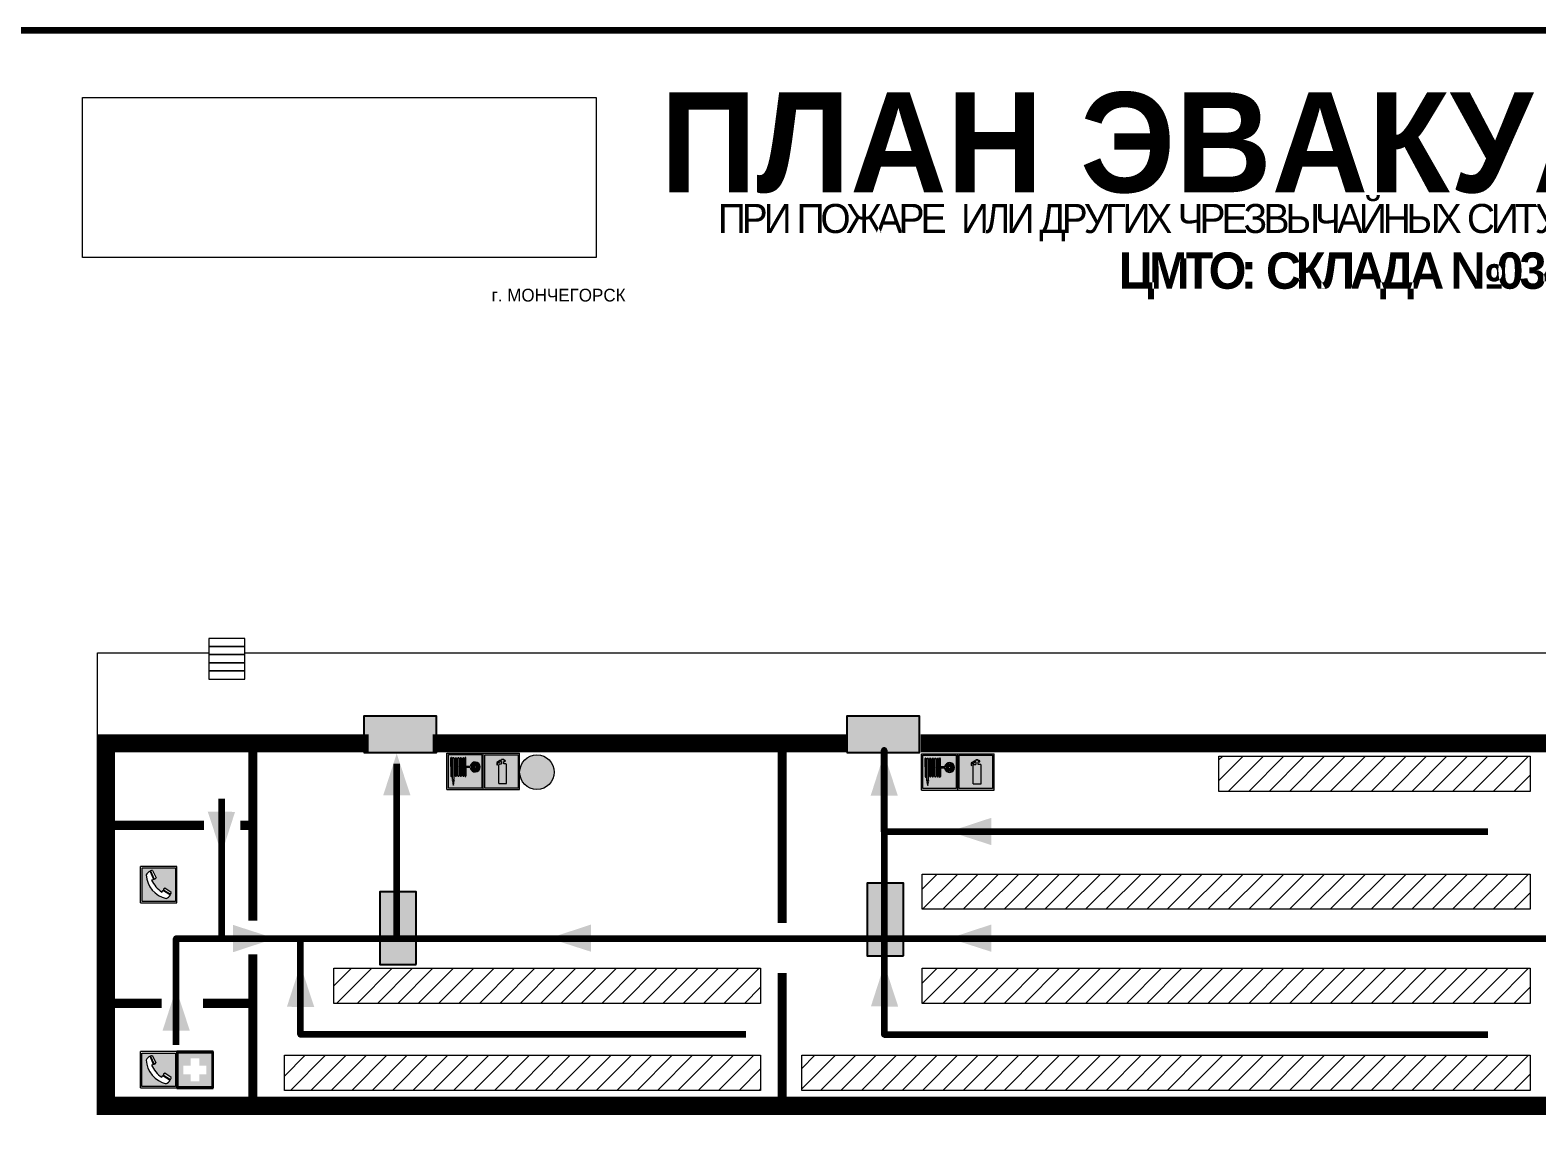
# Model space of a CAD drawing. Header units: millimetres. Extents: x 13810 to 67229, y 12374 to 21950.
# Drawn here: x 34922.2 to 35254.1, y 19635.3 to 19878 of the extents above; entities that cross this region are included whole.
import ezdxf

# ---------------------------------------------------------------- set-up
doc = ezdxf.new("R2010")
doc.units = ezdxf.units.MM
doc.layers.add('План_Штампы', color=7, linetype='Continuous')
doc.styles.add('обычный', font='arial.ttf')
picture_1 = doc.add_image_def('image1.jpg', size_in_pixel=(337, 105))
pattern_1 = [(45, (3841.339, 15285.5262), (-2.24506403, 2.24506403), [])]

# ---------------------------------------------------------------- blocks, each defined once
blk = doc.blocks.new('A$C7B4425F7')
at = {"true_color": 0xffffff}
blk.add_hatch(color=7, dxfattribs=at).paths.add_polyline_path([(0, 0), (-16, 0), (-16, -8), (0, -8)])
h = blk.add_hatch(color=126)
h.paths.add_polyline_path([(-0.2, -0.2), (-15.8, -0.2), (-15.8, -7.8), (-0.2, -7.8)])
h.paths.add_polyline_path([(-11.76, -2.03), (-11.76, -3.66), (-11.17, -3.66, -0.568275), (-11.17, -6.18), (-12.58, -6.18), (-12.58, -2.03)], flags=16)
h.paths.add_polyline_path([(-13.33, -4.12, -0.495768), (-13.59, -6.18), (-15.03, -6.18), (-15.03, -2.03), (-13.59, -2.03, -0.487973)], flags=16)
h.paths.add_polyline_path([(-10.25, -2.03), (-9.48, -2.03), (-9.48, -6.18), (-10.25, -6.18)], flags=16)
h.paths.add_polyline_path([(-13.84, -3.69), (-14.24, -3.69), (-14.24, -3.03), (-13.9, -3.03, -0.692621)], flags=0)
h.paths.add_polyline_path([(-9.15, -2.03), (-8.4, -2.03), (-8.04, -3.07), (-7.68, -2.03), (-6.93, -2.03), (-7.64, -4.1), (-6.93, -6.18), (-7.68, -6.18), (-8.04, -5.14), (-8.4, -6.18), (-9.15, -6.18), (-8.44, -4.1)], flags=16)
h.paths.add_polyline_path([(-11.76, -4.46), (-11.42, -4.46, -0.692621), (-11.36, -5.12), (-11.76, -5.12)], flags=0)
h.paths.add_polyline_path([(-13.9, -5.2), (-14.24, -5.2), (-14.24, -4.55), (-13.84, -4.55, -0.708038)], flags=0)
edge = h.paths.add_edge_path(flags=16)
edge.add_ellipse((-5.51, -4.08), major_axis=(0, 2.05), ratio=0.586184, start_angle=0, end_angle=360)
edge = h.paths.add_edge_path(flags=0)
edge.add_ellipse((-5.51, -4.08), major_axis=(0, 1.14), ratio=0.454828, start_angle=0, end_angle=360)
h.paths.add_polyline_path([(-4.13, -4.96, 0.377264), (-3.48, -4.52, 0.0555), (-3.16, -2.03), (-1.66, -2.03), (-1.66, -4.96), (-0.96, -4.96), (-0.96, -7.01), (-1.75, -7.01), (-1.75, -6.18), (-3.3, -6.18), (-3.3, -7.02), (-4.13, -7.02)], flags=16)
h.paths.add_polyline_path([(-2.73, -2.91), (-2.28, -2.91), (-2.28, -4.96), (-3.05, -4.96, 0.079136)], flags=0)
at = {"color": 126}
blk.add_lwpolyline([(-16, -8), (0, -8), (0, 0), (-16, 0)], close=True, dxfattribs=at)
blk = doc.blocks.new('A$C32E8229D')
at = {"true_color": 0xffffff}
blk.add_hatch(color=7, dxfattribs=at).paths.add_polyline_path([(0, 0), (0, -8), (16, -8), (16, 0)])
h = blk.add_hatch(color=126)
h.paths.add_polyline_path([(0.2, -0.2), (15.8, -0.2), (15.8, -7.8), (0.2, -7.8)])
h.paths.add_polyline_path([(13.49, -2.05), (12.08, -2.05), (11.37, -2.63, 0.162397), (11.29, -2.84), (11.29, -3.63), (10.35, -3.63), (10.35, -4.05), (11.68, -4.05), (11.68, -3.48), (12.26, -4.28), (11.29, -5.1), (11.29, -6.78), (11.85, -6.78), (11.85, -5.44), (12.8, -4.64), (12.8, -5.94), (14.46, -5.94), (14.46, -5.39), (13.45, -5.39), (13.45, -3.97), (12.46, -2.59), (13.15, -2.59), (13.69, -3.34), (14.18, -3)], flags=16)
h.paths.add_polyline_path([(10.74, -1.82, 1), (11.8, -1.82, 1)], flags=16)
h.paths.add_polyline_path([(9.39, -3.59), (5.99, -3.59), (6.56, -3.03), (5.91, -3.03), (5.1, -3.83), (5.91, -4.64), (6.56, -4.64), (5.99, -4.09), (9.39, -4.09)], flags=16)
h.paths.add_polyline_path([(4.29, -1.08), (1.72, -1.08), (1.72, -6.6), (4.29, -6.6)], flags=16)
at = {"color": 126}
blk.add_lwpolyline([(16, -8), (0, -8), (0, 0), (16, 0)], close=True, dxfattribs=at)
blk = doc.blocks.new('A$C37112FD5')
at = {"true_color": 0xf5f5ff}
h = blk.add_hatch(color=7, dxfattribs=at)
h.dxf.hatch_style = 1
h.paths.add_polyline_path([(12.8, -7.4), (0, -7.4), (0, -20.2), (12.8, -20.2)])
h.paths.add_polyline_path([(12.29, -7.91), (12.29, -19.69), (0.51, -19.69), (0.51, -7.91)], flags=16)
h.paths.add_polyline_path([(4.98, -9.04, -0.42597), (5.17, -9.22), (5.17, -12.25), (5.17, -15.29, -0.432244), (4.98, -15.47), (4.83, -15.47, -0.42597), (4.64, -15.29), (4.64, -12.25), (4.64, -9.22, -0.432244), (4.83, -9.04)], flags=0)
h.paths.add_polyline_path([(4.28, -9.22), (4.28, -12.25), (4.28, -15.29, -0.432244), (4.09, -15.47), (3.94, -15.47, -0.42597), (3.75, -15.29), (3.75, -12.25), (3.75, -9.22, -0.432244), (3.94, -9.04), (4.09, -9.04, -0.42597)], flags=0)
h.paths.add_polyline_path([(5.72, -9.04), (5.87, -9.04, -0.42597), (6.06, -9.22), (6.06, -12.25), (6.06, -15.29, -0.432244), (5.87, -15.47), (5.72, -15.47, -0.42597), (5.53, -15.29), (5.53, -12.25), (5.53, -9.22, -0.432244)], flags=0)
h.paths.add_polyline_path([(6.42, -8.9), (6.5, -8.9, -0.42597), (6.69, -9.08), (6.69, -12.03), (8.21, -12.03, -15.824349), (8.21, -12.47), (6.69, -12.47), (6.69, -15.42, -0.432244), (6.5, -15.6), (6.42, -15.6)], flags=0)
h.paths.add_polyline_path([(3.39, -9.22), (3.39, -12.25), (3.39, -15.29, -0.432244), (3.2, -15.47), (3.05, -15.47, -0.42597), (2.85, -15.29), (2.85, -12.25), (2.85, -9.22, -0.432244), (3.05, -9.04), (3.2, -9.04, -0.42597)], flags=0)
h.paths.add_polyline_path([(2.5, -9.22), (2.5, -16.71), (1.96, -16.71), (1.96, -9.22, -0.432244), (2.15, -9.04), (2.31, -9.04, -0.42597)], flags=0)
h.paths.add_polyline_path([(1.61, -8.9), (1.61, -15.6), (1.57, -15.6, -0.42597), (1.37, -15.42), (1.37, -12.03), (1.37, -9.09, -0.432244), (1.57, -8.9)], flags=0)
h.paths.add_polyline_path([(9.76, -10.81), (9.76, -12.03), (8.49, -12.03, -0.336371)], flags=0)
h.paths.add_polyline_path([(8.49, -12.47), (9.76, -12.47), (9.76, -13.7, -0.336371)], flags=0)
h.paths.add_polyline_path([(10.11, -10.81, -0.336371), (11.38, -12.03), (10.11, -12.03)], flags=0)
h.paths.add_polyline_path([(10.11, -12.47), (11.38, -12.47, -0.336371), (10.11, -13.7)], flags=0)
h.paths.add_polyline_path([(2.5, -16.84), (2.5, -17.05), (1.97, -17.05), (1.97, -16.84)], flags=0)
h.paths.add_polyline_path([(2.5, -17.24, -0.033778), (2.24, -18.6, -0.033778), (1.97, -17.24)], flags=0)
h = blk.add_hatch(color=242)
h.dxf.hatch_style = 1
h.paths.add_polyline_path([(12.29, -7.91), (0.51, -7.91), (0.51, -19.69), (12.29, -19.69)])
h.paths.add_polyline_path([(6.42, -15.6), (6.42, -8.9), (6.5, -8.9, -0.42597), (6.69, -9.08), (6.69, -12.03), (8.21, -12.03, -15.824349), (8.21, -12.47), (6.69, -12.47), (6.69, -15.42, -0.432244), (6.5, -15.6)], flags=16)
h.paths.add_polyline_path([(5.87, -15.47), (5.72, -15.47, -0.42597), (5.53, -15.29), (5.53, -12.25), (5.53, -9.22, -0.432244), (5.72, -9.04), (5.87, -9.04, -0.42597), (6.06, -9.22), (6.06, -12.25), (6.06, -15.29, -0.432244)], flags=16)
h.paths.add_polyline_path([(4.98, -15.47), (4.83, -15.47, -0.42597), (4.64, -15.29), (4.64, -12.25), (4.64, -9.22, -0.432244), (4.83, -9.04), (4.98, -9.04, -0.42597), (5.17, -9.22), (5.17, -12.25), (5.17, -15.29, -0.432244)], flags=16)
h.paths.add_polyline_path([(4.09, -15.47), (3.94, -15.47, -0.42597), (3.75, -15.29), (3.75, -12.25), (3.75, -9.22, -0.432244), (3.94, -9.04), (4.09, -9.04, -0.42597), (4.28, -9.22), (4.28, -12.25), (4.28, -15.29, -0.432244)], flags=16)
h.paths.add_polyline_path([(3.2, -15.47), (3.05, -15.47, -0.42597), (2.85, -15.29), (2.85, -12.25), (2.85, -9.22, -0.432244), (3.05, -9.04), (3.2, -9.04, -0.42597), (3.39, -9.22), (3.39, -12.25), (3.39, -15.29, -0.432244)], flags=16)
h.paths.add_polyline_path([(2.5, -17.05), (1.97, -17.05), (1.97, -16.84), (2.5, -16.84)], flags=16)
h.paths.add_polyline_path([(2.5, -17.24, -0.033778), (2.24, -18.6, -0.033778), (1.97, -17.24)], flags=16)
h.paths.add_polyline_path([(2.5, -16.71), (1.96, -16.71), (1.96, -9.22, -0.432244), (2.15, -9.04), (2.31, -9.04, -0.42597), (2.5, -9.22)], flags=16)
h.paths.add_polyline_path([(1.61, -15.6), (1.57, -15.6, -0.42597), (1.37, -15.42), (1.37, -12.03), (1.37, -9.09, -0.432244), (1.57, -8.9), (1.61, -8.9)], flags=16)
h.paths.add_polyline_path([(8.49, -12.47), (9.76, -12.47), (9.76, -13.7, -0.336371)], flags=0)
h.paths.add_polyline_path([(10.11, -13.7), (10.11, -12.47), (11.38, -12.47, -0.336371)], flags=0)
h.paths.add_polyline_path([(8.49, -12.03, -0.336371), (9.76, -10.81), (9.76, -12.03)], flags=0)
h.paths.add_polyline_path([(10.11, -12.03), (10.11, -10.81, -0.336371), (11.38, -12.03)], flags=0)
h = blk.add_hatch(color=7, dxfattribs=at)
h.dxf.hatch_style = 1
h.paths.add_polyline_path([(1.61, -8.9), (1.57, -8.9, 0.432244), (1.37, -9.09), (1.37, -12.03), (1.37, -15.42, 0.42597), (1.57, -15.6), (1.61, -15.6)])
h.paths.add_polyline_path([(2.5, -9.22, 0.42597), (2.31, -9.04), (2.15, -9.04, 0.432244), (1.96, -9.22), (1.96, -16.71), (2.5, -16.71)])
h.paths.add_polyline_path([(2.5, -16.84), (1.97, -16.84), (1.97, -17.05), (2.5, -17.05)])
h.paths.add_polyline_path([(2.5, -17.24), (1.97, -17.24, 0.033778), (2.24, -18.6, 0.033778)])
h.paths.add_polyline_path([(3.39, -12.25), (3.39, -9.22, 0.42597), (3.2, -9.04), (3.05, -9.04, 0.432244), (2.85, -9.22), (2.85, -12.25), (2.85, -15.29, 0.42597), (3.05, -15.47), (3.2, -15.47, 0.432244), (3.39, -15.29)])
h.paths.add_polyline_path([(4.28, -12.25), (4.28, -9.22, 0.42597), (4.09, -9.04), (3.94, -9.04, 0.432244), (3.75, -9.22), (3.75, -12.25), (3.75, -15.29, 0.42597), (3.94, -15.47), (4.09, -15.47, 0.432244), (4.28, -15.29)])
h.paths.add_polyline_path([(5.17, -12.25), (5.17, -9.22, 0.42597), (4.98, -9.04), (4.83, -9.04, 0.432244), (4.64, -9.22), (4.64, -12.25), (4.64, -15.29, 0.42597), (4.83, -15.47), (4.98, -15.47, 0.432244), (5.17, -15.29)])
h.paths.add_polyline_path([(6.06, -12.25), (6.06, -9.22, 0.42597), (5.87, -9.04), (5.72, -9.04, 0.432244), (5.53, -9.22), (5.53, -12.25), (5.53, -15.29, 0.42597), (5.72, -15.47), (5.87, -15.47, 0.432244), (6.06, -15.29)])
h.paths.add_polyline_path([(6.69, -12.47), (8.21, -12.47, 15.824349), (8.21, -12.03), (6.69, -12.03), (6.69, -9.08, 0.42597), (6.5, -8.9), (6.42, -8.9), (6.42, -15.6), (6.5, -15.6, 0.432244), (6.69, -15.42)])
h.paths.add_polyline_path([(8.49, -12.47), (9.76, -12.47), (9.76, -13.7, -0.336371)], flags=16)
h.paths.add_polyline_path([(8.49, -12.03, -0.336371), (9.76, -10.81), (9.76, -12.03)], flags=16)
h.paths.add_polyline_path([(10.11, -12.47), (11.38, -12.47, -0.336371), (10.11, -13.7)], flags=16)
h.paths.add_polyline_path([(10.11, -12.03), (10.11, -10.81, -0.336371), (11.38, -12.03)], flags=16)
h = blk.add_hatch(color=242)
h.dxf.hatch_style = 1
h.paths.add_polyline_path([(9.76, -10.81, 0.336371), (8.49, -12.03), (9.76, -12.03)])
h.paths.add_polyline_path([(10.11, -10.81), (10.11, -12.03), (11.38, -12.03, 0.336371)])
h.paths.add_polyline_path([(11.38, -12.47), (10.11, -12.47), (10.11, -13.7, 0.336371)])
h.paths.add_polyline_path([(9.76, -12.47), (8.49, -12.47, 0.336371), (9.76, -13.7)])
at = {"color": 242, "lineweight": 5}
for p, q in [((0, -20.2), (0, -7.4)), ((0, -7.4), (12.8, -7.4)), ((1.37, -12.03), (1.37, -9.08)), ((1.57, -8.9), (1.61, -8.9)), ((1.61, -8.9), (1.61, -15.6)), ((1.96, -16.71), (1.96, -9.22)), ((2.15, -9.04), (2.31, -9.04)), ((2.5, -16.71), (2.5, -9.22)), ((2.85, -12.25), (2.85, -9.22)), ((3.05, -9.04), (3.2, -9.04)), ((3.39, -12.25), (3.39, -9.22)), ((3.75, -12.25), (3.75, -9.22)), ((3.94, -9.04), (4.09, -9.04)), ((4.28, -12.25), (4.28, -9.22)), ((4.64, -12.25), (4.64, -9.22)), ((4.83, -9.04), (4.98, -9.04)), ((5.17, -12.25), (5.17, -9.22)), ((5.53, -12.25), (5.53, -9.22)), ((5.72, -9.04), (5.87, -9.04)), ((6.06, -12.25), (6.06, -9.22)), ((6.42, -8.9), (6.42, -15.6)), ((6.5, -8.9), (6.42, -8.9)), ((6.69, -12.03), (6.69, -9.08)), ((12.8, -20.2), (12.8, -7.4)), ((1.37, -12.03), (1.37, -15.42)), ((1.57, -15.6), (1.61, -15.6)), ((2.85, -12.25), (2.85, -15.29)), ((3.05, -15.47), (3.2, -15.47)), ((3.39, -12.25), (3.39, -15.29)), ((3.75, -12.25), (3.75, -15.29)), ((3.94, -15.47), (4.09, -15.47)), ((4.28, -12.25), (4.28, -15.29)), ((4.64, -12.25), (4.64, -15.29)), ((4.83, -15.47), (4.98, -15.47)), ((5.17, -12.25), (5.17, -15.29)), ((5.53, -12.25), (5.53, -15.29)), ((5.72, -15.47), (5.87, -15.47)), ((6.06, -12.25), (6.06, -15.29)), ((6.42, -15.6), (6.5, -15.6)), ((8.21, -12.03), (6.69, -12.03)), ((8.21, -12.47), (6.69, -12.47)), ((6.69, -12.47), (6.69, -15.42)), ((9.76, -12.03), (8.49, -12.03)), ((9.76, -12.47), (8.49, -12.47)), ((9.76, -10.81), (9.76, -12.03)), ((9.76, -12.47), (9.76, -13.7)), ((10.11, -10.81), (10.11, -12.03)), ((11.38, -12.03), (10.11, -12.03)), ((11.38, -12.47), (10.11, -12.47)), ((10.11, -12.47), (10.11, -13.7)), ((0, -20.2), (12.8, -20.2)), ((1.96, -16.71), (2.5, -16.71)), ((1.97, -16.84), (2.5, -16.84)), ((1.97, -17.05), (1.97, -16.84)), ((2.5, -17.05), (1.97, -17.05)), ((1.97, -17.24), (2.5, -17.24)), ((2.5, -16.84), (2.5, -17.05))]:
    blk.add_line(p, q, dxfattribs=at)
blk.add_lwpolyline([(0.51, -7.91), (12.29, -7.91), (12.29, -19.69), (0.51, -19.69)], close=True, dxfattribs=at)
for centre, radius, start, end in [((1.56, -9.09), 0.182, 87.1027, 180.6071), ((2.15, -9.22), 0.182, 87.1027, 180.6071), ((2.32, -9.22), 0.182, 359.3929, 92.8973), ((3.04, -9.22), 0.182, 87.1027, 180.6071), ((3.21, -9.22), 0.182, 359.3929, 92.8973), ((3.93, -9.22), 0.182, 87.1027, 180.6071), ((4.1, -9.22), 0.182, 359.3929, 92.8973), ((4.82, -9.22), 0.182, 87.1027, 180.6071), ((4.99, -9.22), 0.182, 359.3929, 92.8973), ((5.71, -9.22), 0.182, 87.1027, 180.6071), ((5.88, -9.22), 0.182, 359.3929, 92.8973), ((6.51, -9.09), 0.182, 359.3929, 92.8973), ((9.93, -12.25), 1.74, 187.2319, 172.7681), ((1.56, -15.42), 0.182, 179.3929, 272.8973), ((3.04, -15.29), 0.182, 179.3929, 272.8973), ((3.21, -15.29), 0.182, 267.1027, 0.6071), ((3.93, -15.29), 0.182, 179.3929, 272.8973), ((4.1, -15.29), 0.182, 267.1027, 0.6071), ((4.82, -15.29), 0.182, 179.3929, 272.8973), ((4.99, -15.29), 0.182, 267.1027, 0.6071), ((5.71, -15.29), 0.182, 179.3929, 272.8973), ((5.88, -15.29), 0.182, 267.1027, 0.6071), ((6.51, -15.42), 0.182, 267.1027, 0.6071), ((9.93, -12.25), 1.46, 96.9927, 171.3585), ((9.93, -12.25), 1.46, 188.6415, 263.0073), ((9.93, -12.25), 1.46, 8.6415, 83.0073), ((9.93, -12.25), 1.46, 276.9927, 351.3585), ((12.17, -15.98), 10.27, 187.041, 194.7793), ((-7.7, -15.98), 10.27, 345.2207, 352.959)]:
    blk.add_arc(centre, radius, start, end, dxfattribs=at)
blk = doc.blocks.new('A$C3AD82952')
at = {"true_color": 0xf5f5ff}
h = blk.add_hatch(color=7, dxfattribs=at)
h.dxf.hatch_style = 1
h.paths.add_polyline_path([(8.21, 8.73, 0.414214), (7.89, 9.05), (7.22, 9.05), (7.22, 9.92), (7.59, 9.92, 1), (7.57, 10.36), (7.22, 10.36), (7.22, 10.6), (6.43, 10.6), (6.43, 10.36), (6.01, 10.36), (4.74, 9.59), (4.74, 8.69), (4.98, 8.73), (4.98, 9.26), (6.12, 9.91), (6.43, 9.91), (6.43, 9.05), (5.76, 9.05, 0.414214), (5.44, 8.73), (5.44, 2.2), (8.21, 2.2)], flags=0)
h.paths.add_polyline_path([(12.8, 12.8), (0, 12.8), (0, 0), (12.8, 0)])
h.paths.add_polyline_path([(0.51, 12.29), (12.29, 12.29), (12.29, 0.51), (0.51, 0.51)], flags=16)
h.paths.add_polyline_path([(4.74, 9.59), (6.01, 10.36), (6.43, 10.36), (6.43, 10.6), (7.22, 10.6), (7.22, 10.36), (7.59, 10.36, -0.94586), (7.59, 9.92), (7.22, 9.92), (7.22, 9.05), (7.89, 9.05, -0.414214), (8.21, 8.73), (8.21, 2.2), (5.44, 2.2), (5.44, 8.73, -0.414214), (5.76, 9.05), (6.43, 9.05), (6.43, 9.91), (6.12, 9.91), (4.98, 9.26), (4.98, 8.73), (4.74, 8.69)], flags=0)
h = blk.add_hatch(color=242)
h.dxf.hatch_style = 1
h.paths.add_polyline_path([(12.29, 12.29), (0.51, 12.29), (0.51, 0.51), (12.29, 0.51)])
h.paths.add_polyline_path([(4.74, 8.69), (4.74, 9.59), (6.01, 10.36), (6.43, 10.36), (6.43, 10.6), (7.22, 10.6), (7.22, 10.36), (7.59, 10.36, -0.94586), (7.59, 9.92), (7.22, 9.92), (7.22, 9.05), (7.89, 9.05, -0.414214), (8.21, 8.73), (8.21, 2.2), (5.44, 2.2), (5.44, 8.73, -0.414214), (5.76, 9.05), (6.43, 9.05), (6.43, 9.91), (6.12, 9.91), (4.98, 9.26), (4.98, 8.73)], flags=16)
h = blk.add_hatch(color=7, dxfattribs=at)
h.dxf.hatch_style = 1
h.paths.add_polyline_path([(8.21, 8.73, 0.414214), (7.89, 9.05), (7.22, 9.05), (7.22, 9.92), (7.59, 9.92, 1), (7.57, 10.36), (7.22, 10.36), (7.22, 10.6), (6.43, 10.6), (6.43, 10.36), (6.01, 10.36), (4.74, 9.59), (4.74, 8.69), (4.98, 8.73), (4.98, 9.26), (6.12, 9.91), (6.43, 9.91), (6.43, 9.05), (5.76, 9.05, 0.414214), (5.44, 8.73), (5.44, 2.2), (8.21, 2.2)])
at = {"color": 242, "lineweight": 5}
for p, q in [((0, 0), (0, 12.8)), ((0, 12.8), (12.8, 12.8)), ((12.8, 0), (12.8, 12.8)), ((6.01, 10.36), (4.74, 9.59)), ((4.74, 9.59), (4.74, 8.69)), ((4.74, 8.69), (4.98, 8.73)), ((4.98, 9.26), (6.12, 9.91)), ((4.98, 8.73), (4.98, 9.26)), ((5.44, 2.2), (5.44, 8.73)), ((5.76, 9.05), (6.43, 9.05)), ((6.01, 10.36), (6.43, 10.36)), ((6.12, 9.91), (6.43, 9.91)), ((7.22, 10.6), (6.43, 10.6)), ((6.43, 10.6), (6.43, 10.36)), ((6.43, 9.91), (6.43, 9.05)), ((7.22, 10.36), (7.22, 10.6)), ((7.59, 10.36), (7.22, 10.36)), ((7.22, 9.05), (7.22, 9.92)), ((7.59, 9.92), (7.22, 9.92)), ((7.89, 9.05), (7.22, 9.05)), ((8.21, 2.2), (8.21, 8.73)), ((0, 0), (12.8, 0)), ((5.44, 2.2), (8.21, 2.2))]:
    blk.add_line(p, q, dxfattribs=at)
blk.add_lwpolyline([(0.51, 12.29), (12.29, 12.29), (12.29, 0.51), (0.51, 0.51)], close=True, dxfattribs=at)
for centre, radius, start, end in [((5.76, 8.73), 0.32, 90, 180), ((7.58, 10.14), 0.223, 273.1875, 86.8125), ((7.89, 8.73), 0.32, 0, 90)]:
    blk.add_arc(centre, radius, start, end, dxfattribs=at)
blk = doc.blocks.new('A$C456E1F9C')
at = {"lineweight": 5}
h = blk.add_hatch(color=242, dxfattribs=at)
h.paths.add_polyline_path([(0.51, -1.47), (0.51, -13.26), (12.29, -13.26), (12.29, -1.47)])
h.paths.add_polyline_path([(5.42, -4.95, -0.254479), (4.78, -5.4), (3.52, -2.53, -0.209735), (4.23, -2.4)], flags=16)
h.paths.add_polyline_path([(8.53, -8.6), (10.87, -10.17), (10.54, -10.76), (8.03, -9.13, -0.192251)], flags=16)
h.paths.add_polyline_path([(4.61, -5.49, 0.005518), (3.87, -5.72, 0.128647), (7.49, -10.01, 0.00809), (7.83, -9.33), (10.47, -10.97, -0.16736), (8.99, -12.25, -0.327862), (1.95, -3.95, -0.166952), (3.36, -2.62)], flags=16)
at = {"color": 242, "lineweight": 5}
for p, q in [((0, -13.77), (0, -0.97)), ((12.8, -0.97), (0, -0.97)), ((4.61, -5.49), (3.36, -2.62)), ((3.52, -2.53), (4.78, -5.4)), ((4.23, -2.4), (5.42, -4.95)), ((12.8, -13.77), (12.8, -0.97)), ((7.83, -9.33), (10.47, -10.97)), ((8.03, -9.13), (10.54, -10.76)), ((10.81, -10.12), (8.53, -8.6)), ((10.54, -10.76), (10.8, -10.3)), ((10.8, -10.3), (10.81, -10.12)), ((0, -13.77), (12.8, -13.77))]:
    blk.add_line(p, q, dxfattribs=at)
blk.add_lwpolyline([(0.51, -1.47), (12.29, -1.47), (12.29, -13.26), (0.51, -13.26)], close=True, dxfattribs=at)
for centre, radius, start, end in [((4.59, -5.34), 2.99, 114.2845, 152.1974), ((11.12, -3.31), 9.19, 183.9915, 256.6009), ((4.02, -3.27), 0.891, 76.3284, 123.7092), ((4.68, -4.59), 0.824, 276.9621, 334.0723), ((14.98, -39.1), 35.17, 107.1487, 108.4135), ((13.86, -0.94), 11.08, 205.5536, 234.8762), ((-13.31, 0.8), 23.44, 332.5487, 334.4027), ((8.94, -9.5), 0.989, 114.4092, 157.9388), ((7.87, -9.46), 3, 291.9291, 329.9329)]:
    blk.add_arc(centre, radius, start, end, dxfattribs=at)
blk = doc.blocks.new('A$C18900ED3')
h = blk.add_hatch(color=126)
h.paths.add_polyline_path([(-0.18, -0.18), (-7.02, -0.18), (-7.02, -7.02), (-0.18, -7.02)])
h.paths.add_polyline_path([(-5.89, -4.46), (-5.89, -2.77), (-4.46, -2.77), (-4.46, -1.31), (-2.77, -1.31), (-2.77, -2.77), (-1.33, -2.77), (-1.33, -4.46), (-2.77, -4.46), (-2.77, -5.89), (-4.46, -5.89), (-4.46, -4.46)], flags=16)
at = {"color": 126}
for p, q in [((-7.2, 0), (-7.2, -7.2)), ((0, 0), (-7.2, 0)), ((0, -7.2), (0, 0)), ((-7.02, -7.02), (-7.02, -0.18)), ((-7.02, -0.18), (-0.18, -0.18)), ((-0.18, -0.18), (-0.18, -7.02)), ((-7.2, -7.2), (0, -7.2)), ((-0.18, -7.02), (-7.02, -7.02))]:
    blk.add_line(p, q, dxfattribs=at)
blk = doc.blocks.new('A$C7B8C2D5B')
at = {"lineweight": 0}
h = blk.add_hatch(color=5, dxfattribs=at)
h.dxf.hatch_style = 1
h.paths.add_polyline_path([(1.4, -3.02, 1), (-2.11, -3.02, 1)])
at = {"color": 5, "lineweight": 0}
blk.add_circle((-0.36, -3.02), 1.75, dxfattribs=at)

msp = doc.modelspace()

# ---------------------------------------------------------------- hatches: boundary and pattern name
at = {"lineweight": 0}
h = msp.add_hatch(dxfattribs=at)
h.set_pattern_fill('ANSI31', color=256)
h.set_pattern_definition([(45, (3841.339, 15351.3525), (-2.24506403, 2.24506403), [])])
h.paths.add_polyline_path([(35184.03, 19718.19), (35184.03, 19710.44), (35252.55, 19710.44), (35252.55, 19718.19)])
h = msp.add_hatch(dxfattribs=at)
h.set_pattern_fill('ANSI31', color=256)
h.set_pattern_definition([(45, (3841.339, 15325.394), (-2.24506403, 2.24506403), [])])
h.paths.add_polyline_path([(35118.68, 19692.23), (35118.68, 19684.48), (35252.55, 19684.48), (35252.55, 19692.23)])
h = msp.add_hatch(dxfattribs=at)
h.set_pattern_fill('ANSI31', color=256)
h.set_pattern_definition(pattern_1)
h.paths.add_polyline_path([(35083.06, 19663.76), (35083.06, 19671.51), (34989.12, 19671.51), (34989.12, 19663.76)])
h.paths.add_polyline_path([(34978.2, 19652.36), (34978.2, 19644.62), (35083.06, 19644.62), (35083.06, 19652.36)])
h = msp.add_hatch(dxfattribs=at)
h.set_pattern_fill('ANSI31', color=256)
h.set_pattern_definition([(45, (3841.339, 15304.669), (-2.24506403, 2.24506403), [])])
h.paths.add_polyline_path([(35118.68, 19671.51), (35118.68, 19663.76), (35252.55, 19663.76), (35252.55, 19671.51)])
h = msp.add_hatch(dxfattribs=at)
h.set_pattern_fill('ANSI31', color=256)
h.set_pattern_definition(pattern_1)
h.paths.add_polyline_path([(35092.14, 19652.36), (35092.14, 19644.62), (35252.55, 19644.62), (35252.55, 19652.36)])

# ---------------------------------------------------------------- linework, layer by layer
at = {"color": 2, "lineweight": 100}
msp.add_lwpolyline([(34908.39, 19878), (35508.39, 19878), (35508.39, 19483), (34908.39, 19483)], close=True, dxfattribs=at)
at = {"lineweight": 0}
for points in [[(34961.56, 19742.32), (34969.5, 19742.32), (34969.5, 19744.12), (34961.56, 19744.12)], [(34961.56, 19740.53), (34969.5, 19740.53), (34969.5, 19742.32), (34961.56, 19742.32)], [(34961.56, 19738.73), (34969.5, 19738.73), (34969.5, 19740.53), (34961.56, 19740.53)], [(34961.56, 19736.94), (34969.5, 19736.94), (34969.5, 19738.73), (34961.56, 19738.73)], [(34961.56, 19735.14), (34969.5, 19735.14), (34969.5, 19736.94), (34961.56, 19736.94)], [(35184.03, 19718.19), (35252.55, 19718.19), (35252.55, 19710.44), (35184.03, 19710.44)], [(35118.68, 19692.23), (35252.55, 19692.23), (35252.55, 19684.48), (35118.68, 19684.48)], [(34989.12, 19671.51), (35083.06, 19671.51), (35083.06, 19663.76), (34989.12, 19663.76)], [(35118.68, 19671.51), (35252.55, 19671.51), (35252.55, 19663.76), (35118.68, 19663.76)], [(34978.2, 19652.36), (35083.06, 19652.36), (35083.06, 19644.62), (34978.2, 19644.62)], [(35092.14, 19652.36), (35252.55, 19652.36), (35252.55, 19644.62), (35092.14, 19644.62)]]:
    msp.add_lwpolyline(points, close=True, dxfattribs=at)
for points in [[(34937.03, 19722.72), (34937.03, 19740.9), (34961.56, 19740.9)], [(34969.5, 19740.9), (35486.61, 19740.9), (35486.61, 19721.36)]]:
    msp.add_lwpolyline(points, dxfattribs=at)
for points, const_width in [([(34938.87, 19711.07), (34938.87, 19711.07), (34938.87, 19641.22), (35484.83, 19641.22), (35484.83, 19721), (35335.91, 19721)], 4), ([(34996.8, 19721), (34938.87, 19721)], 4), ([(34938.87, 19694.91), (34938.87, 19721), (34945.22, 19721)], 4), ([(34971.25, 19721), (34971.25, 19681.94)], 2), ([(35102, 19721), (35010.83, 19721)], 4), ([(35087.84, 19721), (35087.84, 19681.48)], 2), ([(35324.34, 19721), (35118.33, 19721)], 4), ([(34938.87, 19702.96), (34960.49, 19702.96)], 2), ([(34971.25, 19702.96), (34968.51, 19702.96)], 2), ([(34971.25, 19674.53), (34971.25, 19641.22)], 2), ([(35087.84, 19641.22), (35087.84, 19670.43)], 2), ([(34938.87, 19663.78), (34951.17, 19663.78)], 2), ([(34971.25, 19663.78), (34960.25, 19663.78)], 2)]:
    msp.add_lwpolyline(points, dxfattribs=dict(at, const_width=const_width))
at = {"color": 126, "lineweight": 100, "true_color": 0x008754}
for points in [[(35243.29, 19701.53), (35110.3, 19701.53), (35110.3, 19719.54), (35110.3, 19656.94), (35243.29, 19656.94)], [(35002.95, 19678.07), (35002.95, 19716.51)], [(34964.37, 19708.81), (34964.37, 19678.07)], [(34954.36, 19654.68), (34954.36, 19678.07), (34973.45, 19678.07)], [(34973.45, 19678.07), (35060.33, 19678.07)], [(35079.83, 19656.94), (34981.73, 19656.94), (34981.73, 19678.07)], [(35060.33, 19678.07), (35110.3, 19678.07)], [(35110.3, 19678.07), (35238.96, 19678.07)], [(35238.96, 19678.07), (35273.05, 19678.07)]]:
    msp.add_lwpolyline(points, dxfattribs=at)
at = {"layer": 'План_Штампы', "color": 126, "true_color": 0x008754}
for points in [[(35005.98, 19709.54), (34999.97, 19709.55), (35002.95, 19718.77)], [(35113.32, 19709.46), (35107.32, 19709.47), (35110.29, 19718.69)], [(34961.34, 19705.95), (34967.35, 19705.93), (34964.37, 19696.71)], [(35133.91, 19704.62), (35133.9, 19698.61), (35124.68, 19701.59)], [(34966.89, 19675.03), (34966.91, 19681.04), (34976.13, 19678.06)], [(35045.76, 19681.13), (35045.75, 19675.13), (35036.53, 19678.1)], [(35133.9, 19681.13), (35133.88, 19675.13), (35124.66, 19678.1)], [(34984.77, 19663), (34978.76, 19663.01), (34981.74, 19672.23)], [(35113.39, 19663.07), (35107.38, 19663.09), (35110.36, 19672.31)], [(34957.38, 19657.77), (34951.38, 19657.78), (34954.35, 19667)]]:
    msp.add_solid(points, dxfattribs=at)

# ---------------------------------------------------------------- block references
for name, p, xscale, yscale, zscale in [('A$C37112FD5', (35014.02, 19723.46), 0.6249984004534781, 0.6249984004534781, 0.6249984004534781), ('A$C3AD82952', (35022.02, 19710.83), 0.625, 0.625, 0.625), ('A$C7B8C2D5B', (35034.62, 19721.24), 2.177419353276491, 2.177419353276491, 2.177419353276491), ('A$C37112FD5', (35118.5, 19723.34), 0.6249984004534781, 0.6249984004534781, 0.6249984004534781), ('A$C3AD82952', (35126.5, 19710.72), 0.625, 0.625, 0.625), ('A$C456E1F9C', (34946.55, 19694.5), 0.625, 0.625, 0.625), ('A$C456E1F9C', (34946.52, 19653.75), 0.625, 0.625, 0.625), ('A$C18900ED3', (34962.52, 19653.14), 1.111111111007631, 1.111111111007631, 1.111111111007631)]:
    msp.add_blockref(name, p, dxfattribs=dict(xscale=xscale, yscale=yscale, zscale=zscale))
at = {"layer": 'План_Штампы'}
for p in [(35011.71, 19726.98), (35118.11, 19727)]:
    msp.add_blockref('A$C7B4425F7', p, dxfattribs=at)
at = {"layer": 'План_Штампы', "color": 126, "true_color": 0x008754, "xscale": -1, "rotation": 90}
for p in [(35106.59, 19690.21), (34999.2, 19688.3)]:
    msp.add_blockref('A$C32E8229D', p, dxfattribs=at)

# ---------------------------------------------------------------- texts
at = {"lineweight": 0, "style": 'обычный'}
for s, insert, char_height, width, attachment_point in [('{\\fProxima Nova Rg|b1|i0|c204|p2;ПЛАН ЭВАКУАЦИИ}', (35061.03, 19864.31), 22, 493.8901, 1), ('\\pi-8.4,l8.4,t8.4;{\\fProxima Nova Rg|b0|i0|c204|p2;г. МОНЧЕГОРСК\\H1.1997x; }', (35038.59, 19819.65), 2.8, 126.6484, 5)]:
    msp.add_mtext(s, dxfattribs=dict(at, insert=insert, char_height=char_height, width=width, attachment_point=attachment_point))
at = {"color": 0, "lineweight": 0, "insert": (35211.17, 19839.92), "char_height": 8, "width": 449.2158, "attachment_point": 5, "style": 'обычный'}
msp.add_mtext('{\\fArial Black|b1|i0|c204|p34;\\H2x;\\T0.85;  \\fArial Narrow|b0|i0|c204|p34;\\H0.8x;\\W0.9;\\P\\fProxima Nova Rg|b0|i0|c204|p2;\\H0.5x;\\W1;\\C256;ПРИ ПОЖАРЕ  ИЛИ ДРУГИХ ЧРЕЗВЫЧАЙНЫХ СИТУАЦИЯХ  ИЗ ПОМЕЩЕНИЙ \\fProxima Nova Rg|b1|i0|c204|p2;\\H1.25x;\\PЦМТО: СКЛАДА №034}', dxfattribs=at)

# ---------------------------------------------------------------- pictures from other files: only their frames are drawn
at = {"color": 7, "lineweight": 0, "true_color": 0xf5f5ff}
image = msp.add_image(picture_1, insert=(34933.75, 19827.95), size_in_units=(113.11, 35.24), dxfattribs=at)
image.dxf.flags = 7

doc.saveas('drawing.dxf')
